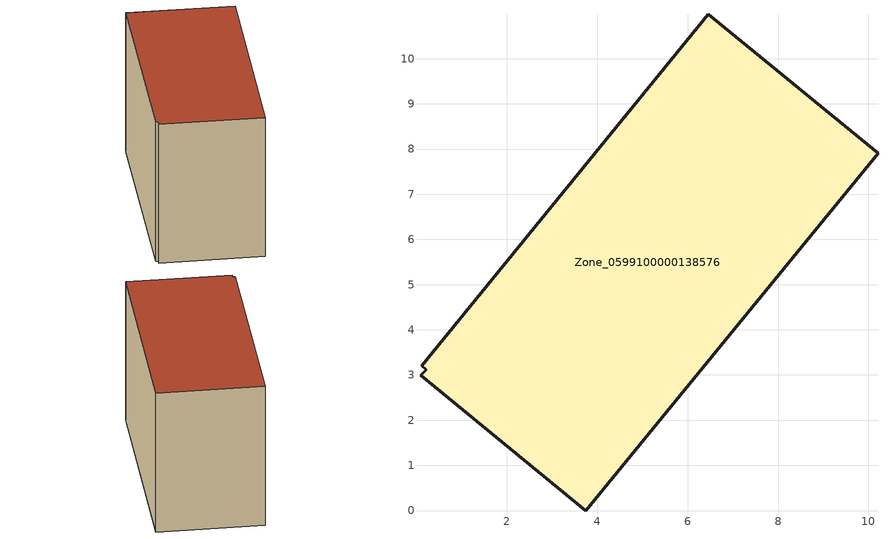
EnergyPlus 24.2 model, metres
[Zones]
Zone_0599100000138576
 floor ground (C_G): 10.21,7.91 3.75,0 0.09,2.99 0.21,3.12 0.12,3.2 6.45,10.98 z0
 wall outside (C_F): 10.21,7.91 6.45,10.98 0.12,3.2 0.21,3.12 0.09,2.99 3.75,0 10.21,7.91 z0:6.96
 roof outside (C_R): 3.75,0 10.21,7.91 6.45,10.98 0.12,3.2 0.21,3.12 0.09,2.99 z6.96
[BUILDING]
Pand.0599100000138576: North Axis=0; Terrain=City; Loads Convergence Tolerance Value=0.04; Temperature Convergence Tolerance Value=0.4; Solar Distribution=FullExterior; Maximum Number of Warmup Days=25; Minimum Number of Warmup Days=1
[Site:Location]
Rotterdam.The.Hague.AP_ZH_NLD Design_Conditions: Latitude=51.96; Longitude=4.45; Time Zone=1; Elevation=-4.5
[SITE:GROUNDTEMPERATURE:BUILDINGSURFACE]
18, 18, 18, 18, 18, 18, 18, 18, 18, 18, 18, 18
[MATERIAL] Thermal Absorptance=0.9; Solar Absorptance=0.7; Visible Absorptance=0.7
Name | Roughness | Thickness | Conductivity | Density | Specific Heat
G.TC.1946-1964 | MediumSmooth | 0.15 | 1 | 540 | 1210
F.TC.1946-1964 | Rough | 0.3 | 0.857143 | 1920 | 840
R.TC.1946-1964 | MediumRough | 0.2 | 0.235294 | 1500 | 1000
[CONSTRUCTION]
C_G: G.TC.1946-1964
C_F: F.TC.1946-1964
C_R: R.TC.1946-1964
[ZONE]
Zone_0599100000138576: Type=1; Multiplier=1; Ceiling Height=Autocalculate; Volume=Autocalculate; Floor Area=autocalculate; Part of Total Floor Area=Yes
[ZONEINFILTRATION:DESIGNFLOWRATE]
Infil_Zone_0599100000138576: Zone or ZoneList or Space or SpaceList=Zone_0599100000138576; Schedule=AlwaysOn; Design Flow Rate Calculation Method=Flow/Area; Flow Rate per Floor Area=0.003; Constant Term Coefficient=1; Temperature Term Coefficient=0; Velocity Term Coefficient=0; Velocity Squared Term Coefficient=0
[HVACTEMPLATE:ZONE:IDEALLOADSAIRSYSTEM]
Zone_0599100000138576: Maximum Heating Supply Air Temperature=50; Minimum Cooling Supply Air Temperature=13; Maximum Heating Supply Air Humidity Ratio=0.0156; Minimum Cooling Supply Air Humidity Ratio=0.0077; Heating Limit=NoLimit; Cooling Limit=NoLimit; Dehumidification Control Type=ConstantSensibleHeatRatio; Cooling Sensible Heat Ratio=0.7; Dehumidification Setpoint=60; Humidification Control Type=None; Humidification Setpoint=30; Outdoor Air Method=None; Outdoor Air Flow Rate per Person=0.00944; Outdoor Air Flow Rate per Zone Floor Area=0; Outdoor Air Flow Rate per Zone=0; Demand Controlled Ventilation Type=None; Outdoor Air Economizer Type=NoEconomizer; Heat Recovery Type=None; Sensible Heat Recovery Effectiveness=0.7; Latent Heat Recovery Effectiveness=0.65
[ZONECONTROL:THERMOSTAT]
ThermostatControl_Zone_0599100000138576: Zone or ZoneList=Zone_0599100000138576; Control Type Schedule=DualSetpointControlType; Control 1=Thermostat_Zone_0599100000138576; Temperature Difference Between Cutout And Setpoint=0
[THERMOSTATSETPOINT:DUALSETPOINT]
Thermostat_Zone_0599100000138576: Heating Setpoint Temperature Schedule=HeatingSetpoint_Zone_0599100000138576; Cooling Setpoint Temperature Schedule=CoolingSetpoint_Zone_0599100000138576
[SCHEDULE:COMPACT]
HeatingSetpoint_Zone_0599100000138576: Through: 12/31, For: AllDays, Until: 24:00, 21
CoolingSetpoint_Zone_0599100000138576: Through: 12/31, For: AllDays, Until: 24:00, 24
DualSetpointControlType: Through: 12/31, For: AllDays, Until: 24:00, 4
AlwaysOn: Through: 12/31, For: AllDays, Until: 24:00, 1
